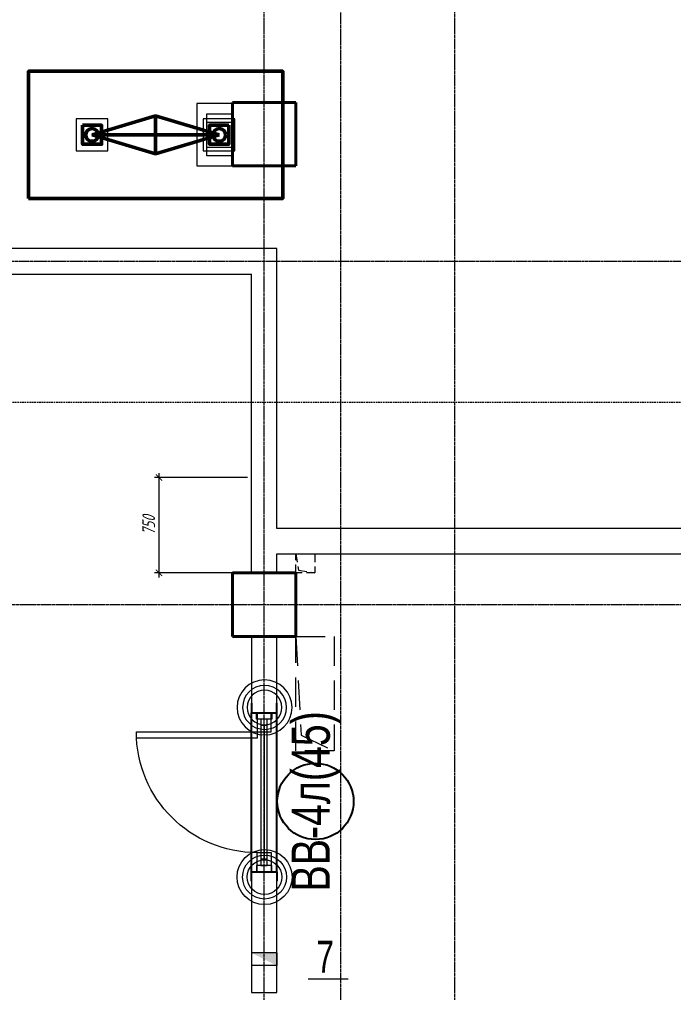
# Model space of a CAD drawing. Header units: millimetres. Extents: x -65509 to 912790, y 446 to 713294.
# Drawn here: x 492976 to 498121, y 585433 to 593085 of the extents above; entities that cross this region are included whole.
import ezdxf
from ezdxf import colors
from ezdxf.entities.mleader import LeaderData, LeaderLine
from ezdxf.enums import TextEntityAlignment as Align
from ezdxf.math import Vec2, Vec3

# ---------------------------------------------------------------- set-up
doc = ezdxf.new("R2010")
doc.units = ezdxf.units.MM
for name, pattern in [('CENTER2', [28.575, 19.05, -3.175, 3.175, -3.175]), ('DASHED', [19.05, 12.7, -6.35]), ('HIDDEN', [9.525, 6.35, -3.175]), ('HIDDEN2', [4.7625, 3.175, -1.5875])]:
    doc.linetypes.add(name, pattern=pattern)
doc.layers.get('Defpoints').update_dxf_attribs({"color": 250})
for name, color, linetype, lineweight in [('АР_Витраж', 250, 'Continuous', 13), ('АР_Витраж марка', 250, 'Continuous', 9), ('АР_Двери_витраж', 250, 'Continuous', 9), ('АР_Колонны', 250, 'Continuous', 30), ('АР_Отв. марка', 250, 'Continuous', 9), ('АР_Разрезы марка', 7, 'Continuous', 13), ('АР_Стены ЖБ', 250, 'Continuous', 35), ('АР_Стены ПЕНОблок', 250, 'Continuous', 20), ('ВК_Шахты', 250, 'Continuous', 9), ('КМ_Фахверки', 250, 'Continuous', 25), ('ОВ_Классы', 250, 'Continuous', 0), ('ОВ_Кондиционирование', 250, 'Continuous', 25), ('Правки_АЛ', 250, 'Continuous', 60), ('Разуклонка', 250, 'Continuous', 0), ('РД_Воронки с кровли', 250, 'Continuous', 18), ('РД_Оси_100', 250, 'Continuous', 0), ('РД_проем_инж перемыч_фахверк', 250, 'Continuous', 18)]:
    doc.layers.add(name, color=color, linetype=linetype, lineweight=lineweight)
doc.layers.add('АР_Делит', color=250, linetype='Continuous', lineweight=0, plot=False)
doc.layers.add('РД_Проем', color=250, linetype='Continuous', lineweight=0, plot=False)
doc.layers.add('РД_Витраж_вн', color=250, linetype='Continuous')
doc.styles.add('Arial0', font='arial.ttf')
doc.styles.add('Arial_09', font='ARIALN.TTF', dxfattribs={"width": 0.9})
doc.styles.add('style1', font='ARIALN.TTF')
doc.styles.add('T_dim', font='romans.shx', dxfattribs={"width": 0.7, "oblique": 15})
doc.dimstyles.new('1-50', dxfattribs={"dimscale": 50, "dimtxt": 2, "dimasz": 1, "dimexe": 0.7, "dimexo": 0.6, "dimtad": 1, "dimdec": 0, "dimlfac": -1, "dimtxsty": 'T_dim', "dimblk1": 'ARCHTICK', "dimblk2": 'ARCHTICK', "dimsah": 1, "dimcen": 0, "dimdle": 0.7, "dimclrd": 256, "dimclre": 256, "dimadec": 0, "dimazin": 0, "dimtfac": 1, "dimtdec": 0, "dimtmove": 1, "dimatfit": 3, "dimfxl": 25, "dimlwd": -1, "dimlwe": -1, "dimarcsym": 2})

# ---------------------------------------------------------------- blocks, each defined once
blk = doc.blocks.new('ап')
at = {"layer": 'Разуклонка', "color": 3, "lineweight": 50, "ltscale": 2}
for p, q in [((278364.3, 233552.1), (278864.3, 233702.8)), ((278864.3, 233702.8), (279364.3, 233552.8)), ((278864.3, 233702.8), (278864.3, 233402.7)), ((278364.3, 233552.1), (279364.3, 233552.8)), ((278864.3, 233402.8), (278364.3, 233552.1)), ((279364.3, 233552.8), (278864.3, 233402.8))]:
    blk.add_line(p, q, dxfattribs=at)
at = {"layer": 'Разуклонка', "color": 3, "lineweight": 50}
for points in [[(277864.3, 233052.1), (277864.3, 234052.1), (279864.3, 234052.8), (279864.3, 233052.8)], [(278289.3, 233627.8), (278289.3, 233477.8), (278439.3, 233477.8), (278439.3, 233627.8)]]:
    blk.add_lwpolyline(points, close=True, dxfattribs=at)
at = {"layer": 'Разуклонка', "color": 3, "linetype": 'Continuous', "lineweight": 50}
blk.add_lwpolyline([(279439.3, 233627.8), (279289.3, 233627.8), (279289.3, 233477.8), (279439.3, 233477.8)], close=True, dxfattribs=at)
at = {"layer": 'Разуклонка', "color": 3, "lineweight": 50}
for centre in [(278364.3, 233552.1), (279364.3, 233552.1)]:
    blk.add_circle(centre, 50, dxfattribs=at)
blk = doc.blocks.new('otv пунктир')
at = {"linetype": 'HIDDEN', "ltscale": 0.07}
blk.add_lwpolyline([(0, 0), (0, 1), (1, 1), (1, 0)], close=True, dxfattribs=at)
blk.add_lwpolyline([(0, 1), (0.1346, 0.1366), (1, 0)], dxfattribs=at)
blk = doc.blocks.new('Ф_пеноблок 200')
at = {"layer": 'АР_Делит', "color": 1}
for radius in [216.3, 173, 136.2]:
    blk.add_circle((103.4, -41.9), radius, dxfattribs=at)
at = {"layer": 'КМ_Фахверки'}
blk.add_lwpolyline([(0, -75), (0, 0), (200, 0), (200, -75)], dxfattribs=at)
blk = doc.blocks.new('otv')
at = {"linetype": 'Continuous'}
blk.add_lwpolyline([(0, -1), (0, 0), (1, 0), (1, -1)], close=True, dxfattribs=at)
blk.add_solid([(0, -1), (0, 0), (0.135, -0.137), (1, 0)], dxfattribs=at)
blk = doc.blocks.new('СОШ_2200_АР_ОСИ_М100_28.05.24')
at = {"layer": 'РД_Оси_100', "linetype": 'CENTER2'}
for p, q in [((-5954.958, 84900), (119910, 84900)), ((119910, 82200), (-5954.958, 82200))]:
    blk.add_line(p, q, dxfattribs=at)
for points in [[(105300, -6155), (105300, 139938.679)], [(105900, 139938.679), (105900, -6155)], [(106800, -6155), (106800, 139938.679)]]:
    blk.add_lwpolyline(points, dxfattribs=at)
blk = doc.blocks.new('_ArchTick')
at = {"color": 0, "linetype": 'ByBlock', "const_width": 0.15}
blk.add_lwpolyline([(-0.5, -0.5), (0.5, 0.5)], dxfattribs=at)
blk = doc.blocks.new('*D810')
at = {"layer": 'Defpoints', "color": 0, "lineweight": 25, "transparency": 16777216}
for p in [(494074.2, 589483.3), (494800.9, 589483.3), (494800.9, 588733.3)]:
    blk.add_point(p, dxfattribs=at)
at = {"layer": 'АР_Делит', "color": 0, "transparency": 16777216}
for p, q in [((494074.2, 588698.3), (494074.2, 589518.3)), ((494770.9, 589483.3), (494039.2, 589483.3)), ((494770.9, 588733.3), (494039.2, 588733.3))]:
    blk.add_line(p, q, dxfattribs=at)
at = {"layer": 'АР_Делит', "color": 0, "transparency": 16777216, "xscale": 50, "yscale": 50, "zscale": 50}
for p, rotation in [((494074.2, 589483.3), 90), ((494074.2, 588733.3), 270)]:
    blk.add_blockref('_ArchTick', p, dxfattribs=dict(at, rotation=rotation))
at = {"layer": 'АР_Делит', "color": 0, "transparency": 16777216, "insert": (493992.9, 589108.3), "char_height": 100, "attachment_point": 5, "rotation": 90, "style": 'T_dim'}
blk.add_mtext('750', dxfattribs=at)
blk = doc.blocks.new('A$Cd58bfb5e')
at = {"layer": 'РД_Воронки с кровли', "lineweight": 0, "ltscale": 2}
for p, q in [((-500, -0.3), (0, 149.7)), ((0, -150.3), (0, 149.8)), ((0, 149.7), (500, 0.3)), ((500, 0.3), (-500, -0.3)), ((500, 0.3), (0, -150.3)), ((0, -150.3), (-500, -0.3))]:
    blk.add_line(p, q, dxfattribs=at)
at = {"layer": 'РД_Воронки с кровли'}
for points in [[(1000, 500.3), (1000, -499.7), (-1000, -500.3), (-1000, 499.7)], [(625, -125.3), (625, 124.7), (375, 124.7), (375, -125.3)]]:
    blk.add_lwpolyline(points, close=True, dxfattribs=at)
at = {"layer": 'РД_Воронки с кровли', "linetype": 'Continuous', "lineweight": 0}
blk.add_lwpolyline([(-625, -125.3), (-375, -125.3), (-375, 124.7), (-625, 124.7)], close=True, dxfattribs=at)
at = {"layer": 'РД_Воронки с кровли', "lineweight": 0}
for centre in [(-500, 0.3), (500, 0.3)]:
    blk.add_circle(centre, 50, dxfattribs=at)
blk = doc.blocks.new('воронки с кровли')
at = {"layer": 'РД_Воронки с кровли', "lineweight": 70, "rotation": 180}
blk.add_blockref('A$Cd58bfb5e', (-127005, 278167.6), dxfattribs=at)
blk = doc.blocks.new('MOK-МаркаПроема инж.')
blk.add_line((-1.328, -1.754), (1.802, -1.754))
at = {"color": 0, "style": 'Arial0', "width": 0.7}
blk.add_attdef('АР-ПРОЕМ:Коробка', text='', height=2.5, dxfattribs=at).set_placement((0, 0), align=Align.MIDDLE)
blk = doc.blocks.new('МаркаВитража1')
at = {"layer": 'Defpoints'}
blk.add_circle((0, 0), 3, dxfattribs=at)
at = {"color": 0, "linetype": 'ByBlock', "lineweight": -2, "style": 'Arial_09', "width": 0.9}
blk.add_attdef('АР-ОКНО:НАИМЕНОВАНИЕ', text='', height=3, dxfattribs=at).set_placement((0, 0), align=Align.MIDDLE)

msp = doc.modelspace()

# ---------------------------------------------------------------- hatches: boundary and pattern name
at = {"layer": 'ОВ_Кондиционирование', "linetype": 'Continuous', "lineweight": 5}
for points in [[(495000.882, 585745.818), (494800.882, 585745.818), (494900.882, 585695.818)], [(495000.882, 585645.818), (495000.882, 585745.818), (494900.882, 585695.818)]]:
    msp.add_hatch(color=256, dxfattribs=at).paths.add_polyline_path(points, flags=0)

# ---------------------------------------------------------------- linework, layer by layer
at = {"layer": 'АР_Витраж', "linetype": 'Continuous', "lineweight": 5}
for p, q in [((494800.882, 587633.318), (494800.882, 586383.318)), ((495000.882, 587633.318), (495000.882, 586383.318))]:
    msp.add_line(p, q, dxfattribs=at)
at = {"layer": 'АР_Витраж', "linetype": 'Continuous', "lineweight": 13}
for p, q in [((494925.882, 587533.318), (494875.882, 587533.318)), ((494900.882, 587533.318), (494900.882, 586483.318)), ((494925.882, 586483.318), (494875.882, 586483.318))]:
    msp.add_line(p, q, dxfattribs=at)
for points in [[(494840.882, 587583.318), (494840.882, 587633.318), (494960.882, 587633.318), (494960.882, 587583.318)], [(494925.882, 587583.318), (494875.882, 587583.318), (494875.882, 586433.318), (494925.882, 586433.318)], [(494840.882, 586433.318), (494840.882, 586383.318), (494960.882, 586383.318), (494960.882, 586433.318)]]:
    msp.add_lwpolyline(points, close=True, dxfattribs=at)
at = {"layer": 'АР_Двери_витраж', "linetype": 'Continuous', "lineweight": 9}
for points in [[(494955.882, 587483.318), (494955.882, 587633.318), (494845.882, 587633.318), (494845.882, 587483.318)], [(494845.882, 587483.318), (494845.882, 587433.318), (493895.882, 587433.318), (493895.882, 587483.318)], [(494955.882, 586533.318), (494955.882, 586383.318), (494845.882, 586383.318), (494845.882, 586533.318)]]:
    msp.add_lwpolyline(points, close=True, dxfattribs=at)
at = {"layer": 'АР_Двери_витраж', "linetype": 'Continuous', "lineweight": 9, "extrusion": (0, 0, -1)}
msp.add_arc((-494845.882, 587483.318), 950, 270, 0, dxfattribs=at)
at = {"layer": 'АР_Колонны', "linetype": 'HIDDEN2', "lineweight": 25}
for p, q in [((494650.882, 592433.318), (495150.882, 592433.318)), ((494650.882, 591933.318), (494650.882, 592433.318)), ((495150.882, 592433.318), (495150.882, 591933.318)), ((495150.882, 591933.318), (494650.882, 591933.318)), ((494650.882, 588733.318), (495150.882, 588733.318)), ((494650.882, 588233.318), (494650.882, 588733.318)), ((495150.882, 588733.318), (495150.882, 588233.318)), ((495150.882, 588233.318), (494650.882, 588233.318))]:
    msp.add_line(p, q, dxfattribs=at)
at = {"layer": 'АР_Колонны', "linetype": 'Continuous', "lineweight": 35}
for p, q in [((495150.882, 592433.318), (494650.882, 592433.318)), ((494650.882, 592433.318), (494650.882, 591933.318)), ((495150.882, 591933.318), (495150.882, 592433.318)), ((494650.882, 591933.318), (495150.882, 591933.318)), ((495150.882, 588733.318), (494650.882, 588733.318)), ((494650.882, 588733.318), (494650.882, 588233.318)), ((495150.882, 588233.318), (495150.882, 588733.318)), ((494650.882, 588233.318), (495150.882, 588233.318))]:
    msp.add_line(p, q, dxfattribs=at)
at = {"layer": 'АР_Разрезы марка', "linetype": 'DASHED', "lineweight": 0}
msp.add_line((507945.703, 590072.788), (387081.99, 590072.788), dxfattribs=at)
at = {"layer": 'АР_Стены ЖБ', "linetype": 'Continuous', "lineweight": 40}
for p, q in [((495150.882, 592433.318), (494650.882, 592433.318)), ((494650.882, 592433.318), (494650.882, 591933.318)), ((495150.882, 591933.318), (495150.882, 592433.318)), ((494650.882, 591933.318), (495150.882, 591933.318)), ((495150.882, 588733.318), (494650.882, 588733.318)), ((494650.882, 588733.318), (494650.882, 588233.318)), ((495150.882, 588233.318), (495150.882, 588733.318)), ((494650.882, 588233.318), (495150.882, 588233.318))]:
    msp.add_line(p, q, dxfattribs=at)
at = {"layer": 'АР_Стены ПЕНОблок', "linetype": 'Continuous', "lineweight": 20}
for p, q in [((494370.865, 592423.775), (494370.865, 591933.318)), ((494650.882, 592423.775), (494370.865, 592423.775)), ((494650.882, 592343.775), (494650.882, 592423.775)), ((494450.865, 592013.318), (494450.865, 592343.775)), ((494450.865, 592343.775), (494650.882, 592343.775)), ((494650.882, 592013.318), (494450.865, 592013.318)), ((494650.882, 591933.318), (494650.882, 592013.318)), ((494370.865, 591933.318), (494650.882, 591933.318)), ((495000.882, 591283.318), (492250.882, 591283.318)), ((495000.882, 589083.331), (495000.882, 591283.318)), ((492250.882, 591083.318), (494800.882, 591083.318)), ((494800.882, 588733.318), (494800.882, 591083.318)), ((504100.882, 589083.331), (495000.882, 589083.331)), ((495000.882, 588883.331), (504100.882, 588883.331)), ((495000.882, 588733.318), (495000.882, 588883.331)), ((494800.882, 588733.318), (495000.882, 588733.318)), ((495000.882, 588233.318), (494800.882, 588233.318)), ((494800.882, 588233.318), (494800.882, 587633.319)), ((495000.882, 587633.319), (495000.882, 588233.318)), ((494800.882, 587633.319), (495000.882, 587633.319)), ((495000.882, 586383.318), (494800.882, 586383.318)), ((494800.882, 586383.318), (494800.882, 585433.318)), ((495000.882, 585433.318), (495000.882, 586383.318)), ((494800.882, 585433.318), (495000.882, 585433.318))]:
    msp.add_line(p, q, dxfattribs=at)
at = {"layer": 'ОВ_Кондиционирование', "linetype": 'Continuous', "lineweight": 9}
for p, q in [((494800.882, 585745.818), (494800.882, 585645.818)), ((495000.882, 585745.818), (494800.882, 585745.818)), ((495000.882, 585745.818), (495000.882, 585645.818)), ((495000.882, 585645.818), (494800.882, 585645.818))]:
    msp.add_line(p, q, dxfattribs=at)
at = {"layer": 'РД_Витраж_вн', "linetype": 'Continuous', "lineweight": -3}
for p, q in [((494800.882, 586383.319), (494800.882, 587633.319)), ((495000.882, 586383.319), (495000.882, 587633.319))]:
    msp.add_line(p, q, dxfattribs=at)
at = {"layer": 'РД_Проем', "linetype": 'Continuous', "lineweight": 0}
for p, q in [((494800.882, 586383.318), (494800.882, 587633.318)), ((495000.882, 586383.318), (495000.882, 587633.318))]:
    msp.add_line(p, q, dxfattribs=at)
at = {"layer": 'РД_проем_инж перемыч_фахверк', "linetype": 'Continuous', "lineweight": 18}
for p, q in [((494800.882, 587633.319), (494800.882, 586383.319)), ((495000.882, 587633.319), (495000.882, 586383.319))]:
    msp.add_line(p, q, dxfattribs=at)

# ---------------------------------------------------------------- block references
at = {"layer": 'АР_Витраж марка', "linetype": 'Continuous', "lineweight": 9, "xscale": 100, "yscale": 100, "zscale": 100, "rotation": 90}
msp.add_blockref('МаркаВитража1', (495304.673, 586936.563), dxfattribs=at).add_auto_attribs({'АР-ОКНО:НАИМЕНОВАНИЕ': 'ВВ-4л(45)'})
at = {"layer": 'АР_Отв. марка', "linetype": 'Continuous', "lineweight": 9, "xscale": 100, "yscale": 100, "zscale": 100}
msp.add_blockref('MOK-МаркаПроема инж.', (495381.344, 585715.401, 580), dxfattribs=at).add_auto_attribs({'АР-ПРОЕМ:Коробка': '7'})
at = {"layer": 'ВК_Шахты', "xscale": 200, "yscale": 200}
msp.add_blockref('otv', (494450.883, 592278.546), dxfattribs=at)
at = {"layer": 'КМ_Фахверки', "xscale": -1, "rotation": 180}
msp.add_blockref('Ф_пеноблок 200', (494800.89, 587633.318), dxfattribs=at)
at = {"layer": 'КМ_Фахверки'}
msp.add_blockref('Ф_пеноблок 200', (494800.882, 586383.318), dxfattribs=at)
at = {"layer": 'ОВ_Классы'}
for p, xscale, yscale in [((495150.882, 588733.331), 150, 150), ((495150.882, 587333.318), 300, 900)]:
    msp.add_blockref('otv пунктир', p, dxfattribs=dict(at, xscale=xscale, yscale=yscale))
at = {"layer": 'Правки_АЛ'}
msp.add_blockref('ап', (215183.174, 358625.629), dxfattribs=at)
at = {"layer": 'РД_Воронки с кровли', "lineweight": 0}
msp.add_blockref('воронки с кровли', (621051.707, 314010.479), dxfattribs=at)
at = {"layer": 'РД_Оси_100'}
msp.add_blockref('СОШ_2200_АР_ОСИ_М100_28.05.24', (389600.882, 506283.318), dxfattribs=at)

# ---------------------------------------------------------------- dimensions: what is measured, and where the dimension line sits
at = {"layer": 'АР_Делит'}
dim = msp.add_linear_dim(base=(494074.195, 589483.318), p1=(494800.882, 588733.318), p2=(494800.882, 589483.318), angle=90, dimstyle='1-50', override={"dimclrd": 0, "dimclre": 0}, dxfattribs=at)
dim.commit()
dim.dimension.update_dxf_attribs({"geometry": '*D810', "text_midpoint": (493992.945, 589108.318)})

# ---------------------------------------------------------------- leaders
ml = msp.add_multileader_mtext('Standard', dxfattribs=at)
ml.set_content('предусмотреть лорбик_файерборд по мет.каркасу  от ФГ-15 до покрытия фермы/перекрытия', color=256, style='style1')
ml.set_leader_properties(color=256)
ml.build(insert=Vec2(0, 0))
ml.multileader.update_dxf_attribs({"has_dogleg": 0, "text_left_attachment_type": 6, "text_right_attachment_type": 6, "arrow_head_size": 500, "scale": 100})
ctx = ml.context
ctx.base_point, ctx.scale, ctx.char_height, ctx.arrow_head_size, ctx.landing_gap_size, ctx.plane_origin, ctx.plane_x_axis, ctx.plane_y_axis = Vec3(427558.207, 588605.03), 100, 300, 500, 50, Vec3(409878.206, 573003.983), Vec3(1, 0.00000001), Vec3(-0.00000001, 1)
ctx.left_attachment, ctx.right_attachment = 6, 6
notes = []
notes.append((ctx, [(1, (1, 1, 0), (427550.207, 588605.03), (1, 0.00000001), 8, [(0, [(436950.881, 590853.318)], 0, []), (1, [(401750.882, 659149.318)], 0, [])])]))
ctx.mtext.insert, ctx.mtext.text_direction, ctx.mtext.rotation, ctx.mtext.width, ctx.mtext.defined_height, ctx.mtext.flow_direction = Vec3(427608.207, 588988.318), Vec3(1, 0.00000001), 0.00000001, 4538.94863, 395.157, 5
ml = msp.add_multileader_mtext('Standard', dxfattribs=at)
ml.set_content('перегородка 125 мм ГВЛ(файерборд)', color=256, style='style1')
ml.set_leader_properties(color=256)
ml.build(insert=Vec2(0, 0))
ml.multileader.update_dxf_attribs({"has_dogleg": 0, "text_left_attachment_type": 6, "text_right_attachment_type": 6, "arrow_head_size": 100, "scale": 100})
ctx = ml.context
ctx.base_point, ctx.scale, ctx.char_height, ctx.arrow_head_size, ctx.landing_gap_size, ctx.plane_origin, ctx.plane_x_axis, ctx.plane_y_axis = Vec3(436797.291, 590472.228), 100, 150, 100, 50, Vec3(429023.947, 576656.788), Vec3(1, 0.00000001), Vec3(-0.00000001, 1)
ctx.left_attachment, ctx.right_attachment = 6, 6
notes.append((ctx, [(0, (1, 1, 0), (439292.755, 590472.228), (-1, -0.00000001), 800, [(1, [(440140.496, 590983.318)], 0, [])])]))
ctx.mtext.insert, ctx.mtext.text_direction, ctx.mtext.rotation, ctx.mtext.width, ctx.mtext.flow_direction = Vec3(436847.189, 590666.327), Vec3(1, 0.00000001), 0.00000001, 1711.87802, 5
at = {"layer": 'АР_Делит', "lineweight": 0}
ml = msp.add_multileader_mtext('Standard', dxfattribs=at)
ml.set_content('зашивка согласно дизайн-проекту', color=256, style='style1')
ml.set_leader_properties(color=256)
ml.build(insert=Vec2(0, 0))
ml.multileader.update_dxf_attribs({"has_dogleg": 0, "text_left_attachment_type": 6, "text_right_attachment_type": 6, "arrow_head_size": 500, "scale": 100})
ctx = ml.context
ctx.base_point, ctx.scale, ctx.char_height, ctx.arrow_head_size, ctx.landing_gap_size, ctx.plane_origin, ctx.plane_x_axis, ctx.plane_y_axis = Vec3(456633.411, 588695.191), 100, 300, 500, 50, Vec3(446468.811, 588009.804), Vec3(1, 0.00000001), Vec3(-0.00000001, 1)
ctx.left_attachment, ctx.right_attachment = 6, 6
notes.append((ctx, [(1, (1, 1, 0), (456625.411, 588695.191), (1, 0.00000001), 8, [(0, [(455510.09, 589410.141)], 0, [])])]))
ctx.mtext.insert, ctx.mtext.text_direction, ctx.mtext.rotation, ctx.mtext.width, ctx.mtext.defined_height, ctx.mtext.flow_direction = Vec3(456683.411, 589083.391), Vec3(1, 0.00000001), 0.00000001, 4538.94863, 395.157, 5
for ctx, leaders in notes:
    for number, flags, end, landing, length, lines in leaders:
        leader = LeaderData()
        leader.index, (leader.has_last_leader_line, leader.has_dogleg_vector, leader.attachment_direction) = number, flags
        leader.last_leader_point, leader.dogleg_vector, leader.dogleg_length = Vec3(end), Vec3(landing), length
        for number, points, colour, breaks in lines:
            line = LeaderLine()
            line.index, line.vertices, line.color, line.breaks = number, Vec3.list(points), colors.encode_raw_color(colour), breaks
            leader.lines.append(line)
        ctx.leaders.append(leader)

doc.saveas('drawing.dxf')
